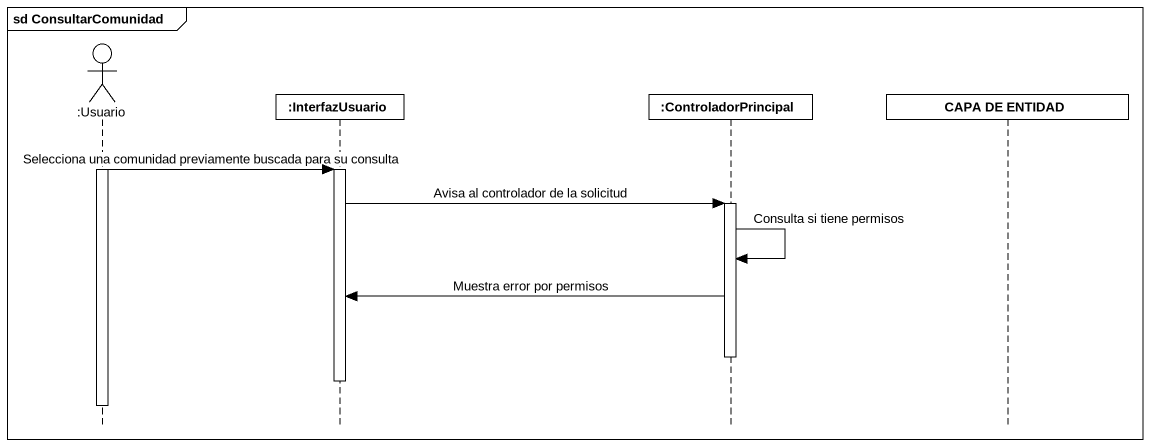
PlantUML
@startuml
mainframe sd ConsultarComunidad
hide footbox
actor ":Usuario" as Usuario
participant ":InterfazUsuario" as InterfazUsuario
participant ":ControladorPrincipal" as ControladorPrincipal
participant "CAPA DE ENTIDAD" as CAPA_DE_ENTIDAD

activate Usuario
Usuario -> InterfazUsuario : Selecciona una comunidad previamente buscada para su consulta
activate InterfazUsuario
InterfazUsuario -> ControladorPrincipal : Avisa al controlador de la solicitud
activate ControladorPrincipal
ControladorPrincipal -> ControladorPrincipal : Consulta si tiene permisos
ControladorPrincipal -> InterfazUsuario : Muestra error por permisos
deactivate ControladorPrincipal
deactivate InterfazUsuario
deactivate Usuario
@enduml
